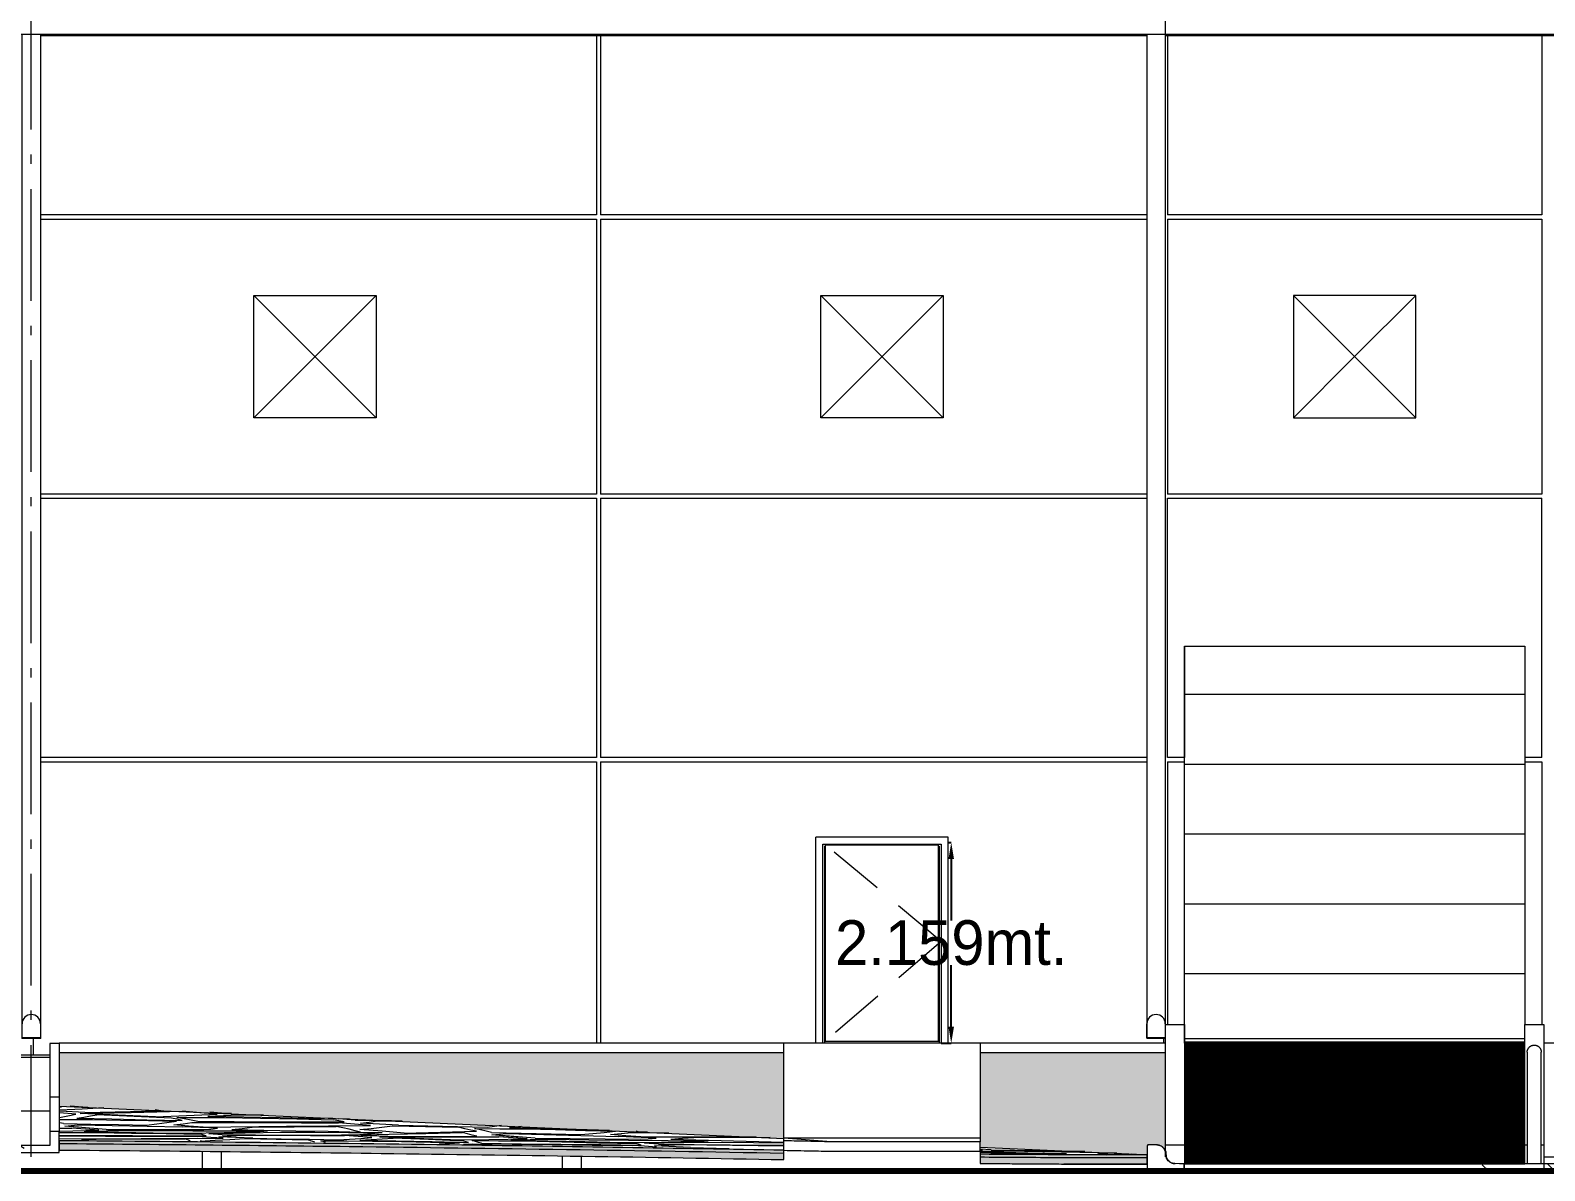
# Model space of a CAD drawing. Header units: metres. Extents: x -199 to 506, y -5 to 23.
# Drawn here: x 306.13 to 322.41, y -1.37 to 10.89 of the extents above; entities that cross this region are included whole.
import ezdxf

# ---------------------------------------------------------------- set-up
doc = ezdxf.new("R2010")
doc.units = ezdxf.units.M
doc.linetypes.add('01_Grid', pattern=[1.74, 1.2, -0.27, 0, -0.27])
doc.linetypes.add('04_Proyection', pattern=[0.9, 0.6, -0.3])
for name, color, linetype, lineweight in [('03EJES-1', 1, '01_Grid', 5), ('06MUREXT', 92, 'Continuous', 9), ('11PUER', 1, 'Continuous', 5), ('11PUER-1', 1, '04_Proyection', 5), ('14HATCH-1', 14, 'Continuous', 5), ('17EQAGUA', 5, 'Continuous', 5), ('22AMUEB', 8, 'Continuous', 5), ('26VENT', 144, 'Continuous', 5), ('31COTAS', 1, 'Continuous', 5), ('46BANQ', 8, 'Continuous', 5), ('46BANQ-1', 8, 'Continuous', 13), ('53BAPS', 1, 'Continuous', 5), ('70LINEA', 1, 'Continuous', 13), ('70LINEA-1', 1, 'Continuous', 5), ('70LINEA_1_0', 6, 'Continuous', 80)]:
    doc.layers.add(name, color=color, linetype=linetype, lineweight=lineweight)
doc.dimstyles.get("Standard").update_dxf_attribs({"dimtxt": 0.48, "dimasz": 0.18, "dimexe": 0, "dimexo": 0, "dimgap": 0, "dimtad": 0, "dimtih": 1, "dimtoh": 1, "dimdec": 3, "dimzin": 0, "dimdsep": 46, "dimtxsty": 'Standard', "dimcen": 0.09, "dimadec": 0, "dimazin": 0, "dimtfac": 1, "dimtdec": 4, "dimtofl": 0, "dimtmove": 0, "dimatfit": 3, "dimfxl": 1, "dimtolj": 1, "dimtzin": 0, "dimarcsym": 0})
pattern_1 = [(50, (393.057, 0), (2.186618, -0.191282), [0.229, -2.515]), (355, (393.057, 0), (-0.4228, 2.292573), [0.183, -2.012]), (100.451, (393.239, -0.016), (1.763017, 2.10167), [0.194, -2.137]), (46.184, (393.057, 0.61), (3.25321, -0.504935), [0.343, -3.772]), (96.636, (393.328, 0.568), (2.84897, 2.96912), [0.291, -3.206]), (351.184, (393.057, 0.61), (2.84876, 2.96948), [0.274, -3.018]), (21, (393.361, 0.457), (1.819723, -1.227392), [0.229, -2.515]), (326, (393.361, 0.457), (0.741674, 2.210106), [0.183, -2.012]), (71.451, (393.513, 0.355), (2.56088, 0.98343), [0.194, -2.137]), (37.5, (393.057, 0), (0.037248, 1.014271), [0.101, -1.887, 0.101, -1.942, -2.019]), (37.5, (393.057, 0), (0.037248, 1.014271), [-4.029, 0.101, -1.919]), (7.5, (393.057, 0), (0.801974, 1.201961), [0.101, -1.064, 0.101, -1.841, -0.77]), (7.5, (393.057, 0), (0.801974, 1.201961), [-3.106, 0.101, -0.669]), (327.5, (392.377, 0), (1.626775, -0.068848), [0.101, -0.661, 0.101, -2.277, -3.155]), (327.5, (392.377, 0), (1.626775, -0.068848), [-3.139, 0.101, -3.054]), (317.5, (392.072, 0), (1.777346, 0.305506), [0.101, -0.89, 0.101, -1.478, -2.24]), (317.5, (392.072, 0), (1.777346, 0.305506), [-2.569, 0.101, -2.14])]

# ---------------------------------------------------------------- blocks, each defined once
blk = doc.blocks.new('FP_65-601rSouthElevEjeF Paint')
at = {"layer": '14HATCH-1'}
for p, q in [((0.478, -0.763), (0.304, -0.749)), ((0.304, -0.796), (0.393, -0.78)), ((0.305, -0.681), (0.325, -0.681)), ((0.574, -0.743), (0.305, -0.73)), ((0.307, -0.686), (0.325, -0.681)), ((0.308, -0.716), (0.545, -0.704)), ((0.393, -0.78), (0.478, -0.763)), ((0.554, -0.686), (0.417, -0.674)), ((0.491, -0.806), (0.565, -0.794)), ((0.491, -0.806), (0.865, -0.813)), ((0.527, -0.753), (1.075, -0.742)), ((0.931, -0.772), (0.527, -0.753)), ((0.545, -0.704), (0.779, -0.691)), ((0.554, -0.686), (0.604, -0.683)), ((0.565, -0.794), (0.636, -0.781)), ((0.574, -0.743), (1.394, -0.726)), ((0.636, -0.781), (0.704, -0.768)), ((1.106, -0.787), (0.704, -0.768)), ((0.865, -0.813), (1.242, -0.821)), ((1.334, -0.791), (0.931, -0.772)), ((1.075, -0.742), (1.626, -0.731)), ((1.508, -0.805), (1.106, -0.787)), ((1.394, -0.726), (1.33, -0.715)), ((1.334, -0.791), (1.668, -0.777)), ((1.566, -0.817), (1.508, -0.805)), ((1.563, -0.796), (1.819, -0.796)), ((1.642, -0.812), (1.563, -0.796)), ((1.813, -0.747), (1.626, -0.731)), ((1.717, -0.827), (1.642, -0.812)), ((1.668, -0.777), (1.998, -0.762)), ((1.998, -0.762), (1.813, -0.747)), ((1.819, -0.796), (2.077, -0.796)), ((1.898, -0.782), (2.231, -0.767)), ((1.898, -0.782), (2.285, -0.79)), ((2.046, -0.752), (1.919, -0.741)), ((2.046, -0.752), (2.151, -0.752)), ((2.077, -0.796), (2.464, -0.804)), ((2.231, -0.767), (2.495, -0.767)), ((2.285, -0.79), (2.674, -0.798)), ((2.464, -0.804), (2.854, -0.813)), ((2.674, -0.798), (3.065, -0.807)), ((2.854, -0.813), (3.245, -0.822)), ((3.065, -0.807), (3.239, -0.8)), ((3.301, -0.812), (3.415, -0.808)), ((3.481, -0.827), (3.301, -0.812)), ((0.301, -0.913), (0.435, -0.911)), ((0.301, -0.957), (0.706, -0.958)), ((0.345, -0.863), (0.304, -0.854)), ((0.305, -0.945), (0.726, -0.933)), ((0.306, -0.82), (0.657, -0.82)), ((0.345, -0.863), (0.641, -0.869)), ((0.36, -0.892), (0.43, -0.884)), ((0.583, -0.909), (0.36, -0.892)), ((0.509, -0.903), (0.36, -0.892)), ((0.43, -0.884), (0.499, -0.876)), ((0.581, -0.922), (0.435, -0.911)), ((0.499, -0.876), (0.87, -0.882)), ((0.657, -0.915), (0.509, -0.903)), ((0.567, -0.947), (0.948, -0.937)), ((0.567, -0.947), (0.936, -0.954)), ((0.726, -0.933), (0.581, -0.922)), ((0.803, -0.926), (0.583, -0.909)), ((0.641, -0.869), (0.939, -0.874)), ((0.657, -0.82), (0.957, -0.825)), ((0.706, -0.958), (1.077, -0.965)), ((0.803, -0.926), (1.151, -0.927)), ((0.87, -0.882), (1.244, -0.889)), ((0.936, -0.954), (1.309, -0.961)), ((0.939, -0.874), (1.238, -0.88)), ((0.948, -0.937), (1.342, -0.938)), ((0.957, -0.825), (1.258, -0.831)), ((1.077, -0.965), (1.45, -0.971)), ((1.151, -0.927), (1.502, -0.927)), ((1.238, -0.88), (1.35, -0.866)), ((1.242, -0.821), (1.621, -0.828)), ((1.244, -0.889), (1.62, -0.897)), ((1.258, -0.831), (1.561, -0.837)), ((1.309, -0.961), (1.683, -0.967)), ((1.342, -0.938), (1.738, -0.939)), ((1.35, -0.866), (1.458, -0.852)), ((1.45, -0.971), (1.825, -0.978)), ((1.458, -0.852), (1.561, -0.837)), ((1.502, -0.927), (1.854, -0.928)), ((1.532, -0.876), (1.631, -0.864)), ((1.69, -0.889), (1.532, -0.876)), ((1.621, -0.828), (1.566, -0.817)), ((2.002, -0.913), (1.62, -0.897)), ((1.631, -0.864), (1.727, -0.851)), ((1.683, -0.967), (2.073, -0.958)), ((1.847, -0.901), (1.69, -0.889)), ((1.789, -0.842), (1.717, -0.827)), ((1.727, -0.851), (2.118, -0.851)), ((1.738, -0.939), (2.137, -0.94)), ((1.789, -0.842), (2.18, -0.842)), ((1.847, -0.901), (2.744, -0.891)), ((1.854, -0.928), (1.929, -0.921)), ((1.909, -0.972), (2.3, -0.963)), ((2.051, -0.982), (1.909, -0.972)), ((1.929, -0.921), (2.002, -0.913)), ((2.073, -0.958), (2.46, -0.949)), ((2.118, -0.851), (2.511, -0.852)), ((2.137, -0.94), (2.538, -0.942)), ((2.156, -0.925), (2.267, -0.914)), ((2.156, -0.925), (2.499, -0.932)), ((2.18, -0.842), (2.572, -0.843)), ((2.267, -0.914), (2.375, -0.902)), ((2.3, -0.963), (2.689, -0.954)), ((2.375, -0.902), (3.277, -0.893)), ((2.46, -0.949), (2.538, -0.942)), ((2.499, -0.932), (2.844, -0.939)), ((2.511, -0.852), (2.906, -0.853)), ((2.572, -0.843), (2.967, -0.844)), ((2.689, -0.954), (3.049, -0.955)), ((2.744, -0.891), (3.646, -0.882)), ((2.844, -0.939), (3.191, -0.946)), ((2.906, -0.853), (3.303, -0.854)), ((2.967, -0.844), (3.364, -0.845)), ((3.049, -0.955), (3.41, -0.957)), ((3.191, -0.946), (3.54, -0.954)), ((3.306, -0.834), (3.245, -0.822)), ((3.349, -0.909), (3.277, -0.893)), ((3.475, -0.868), (3.303, -0.854)), ((3.364, -0.845), (3.306, -0.834)), ((3.416, -0.924), (3.349, -0.909)), ((3.41, -0.957), (3.773, -0.959)), ((3.48, -0.939), (3.416, -0.924)), ((3.646, -0.882), (3.475, -0.868)), ((3.54, -0.954), (3.48, -0.939)), ((3.481, -0.827), (3.871, -0.828)), ((3.533, -0.927), (3.653, -0.914)), ((3.771, -0.945), (3.533, -0.927)), ((3.533, -0.979), (3.654, -0.969)), ((3.538, -0.859), (3.63, -0.846)), ((3.947, -0.879), (3.538, -0.859)), ((3.63, -0.846), (3.718, -0.832)), ((3.653, -0.914), (3.769, -0.901)), ((3.654, -0.969), (3.773, -0.959)), ((3.718, -0.832), (3.986, -0.833)), ((3.769, -0.901), (3.881, -0.887)), ((4.007, -0.964), (3.771, -0.945)), ((3.847, -0.978), (4.242, -0.969)), ((3.881, -0.887), (4.236, -0.895)), ((3.947, -0.879), (4.263, -0.886)), ((4.007, -0.964), (4.397, -0.955)), ((4.236, -0.895), (4.593, -0.903)), ((4.242, -0.969), (4.634, -0.96)), ((4.263, -0.886), (4.581, -0.893)), ((4.397, -0.955), (4.785, -0.946)), ((4.581, -0.893), (4.9, -0.901)), ((4.66, -0.918), (4.593, -0.903)), ((4.688, -0.973), (4.634, -0.96)), ((4.724, -0.932), (4.66, -0.918)), ((4.739, -0.986), (4.688, -0.973)), ((4.785, -0.946), (4.724, -0.932)), ((4.763, -0.917), (5.037, -0.919)), ((4.828, -0.931), (4.763, -0.917)), ((4.889, -0.945), (4.828, -0.931)), ((4.948, -0.958), (4.889, -0.945)), ((4.9, -0.901), (4.977, -0.891)), ((4.948, -0.958), (5.266, -0.966)), ((4.977, -0.891), (5.053, -0.881)), ((5.031, -0.978), (5.109, -0.971)), ((5.037, -0.919), (5.312, -0.92)), ((5.109, -0.971), (5.508, -0.98)), ((5.14, -0.906), (5.204, -0.898)), ((5.14, -0.906), (5.497, -0.915)), ((5.204, -0.898), (5.266, -0.89)), ((5.266, -0.966), (5.586, -0.973)), ((5.312, -0.92), (5.633, -0.928)), ((5.497, -0.915), (5.855, -0.924)), ((5.586, -0.973), (5.907, -0.981)), ((5.633, -0.928), (5.956, -0.936)), ((5.855, -0.924), (6.215, -0.933)), ((5.907, -0.981), (6.035, -0.969)), ((5.956, -0.936), (6.28, -0.944)), ((6.035, -0.969), (6.159, -0.957)), ((6.159, -0.957), (6.28, -0.944)), ((6.226, -0.98), (6.34, -0.969)), ((6.34, -0.969), (6.451, -0.958)), ((6.451, -0.958), (6.852, -0.961)), ((6.524, -0.95), (6.503, -0.946)), ((6.524, -0.95), (6.623, -0.951)), ((0.303, -0.996), (0.796, -0.997)), ((0.304, -0.99), (0.695, -0.991)), ((0.304, -1.028), (1.182, -1.024)), ((0.54, -1.039), (0.698, -1.031)), ((0.695, -0.991), (1.088, -0.992)), ((0.698, -1.031), (1.652, -1.027)), ((0.796, -0.997), (1.292, -0.999)), ((1.088, -0.992), (1.482, -0.993)), ((1.182, -1.024), (2.063, -1.02)), ((1.292, -0.999), (1.791, -1.001)), ((1.482, -0.993), (1.879, -0.995)), ((1.672, -1.035), (1.652, -1.027)), ((1.691, -1.042), (1.672, -1.035)), ((1.708, -1.05), (1.691, -1.042)), ((1.928, -1.011), (1.791, -1.001)), ((1.816, -1.05), (1.978, -1.042)), ((1.831, -1.051), (1.816, -1.05)), ((1.853, -0.986), (1.825, -0.978)), ((1.879, -0.995), (1.853, -0.986)), ((2.063, -1.02), (1.928, -1.011)), ((1.978, -1.042), (2.135, -1.033)), ((2.017, -1.005), (2.149, -0.996)), ((2.382, -1.019), (2.017, -1.005)), ((2.051, -0.982), (2.411, -0.984)), ((2.135, -1.033), (2.29, -1.024)), ((2.149, -0.996), (2.279, -0.987)), ((2.279, -0.987), (2.64, -0.988)), ((2.29, -1.024), (2.632, -1.031)), ((2.382, -1.019), (2.686, -1.025)), ((2.411, -0.984), (2.772, -0.986)), ((2.632, -1.031), (2.976, -1.037)), ((2.64, -0.988), (3.002, -0.99)), ((2.686, -1.025), (2.992, -1.031)), ((2.772, -0.986), (3.135, -0.988)), ((3.002, -1.047), (2.976, -1.037)), ((2.992, -1.031), (3.299, -1.037)), ((3.002, -0.99), (3.367, -0.992)), ((3.027, -1.056), (3.002, -1.047)), ((3.049, -1.064), (3.027, -1.056)), ((3.112, -1.047), (3.39, -1.049)), ((3.138, -1.056), (3.112, -1.047)), ((3.135, -0.988), (3.533, -0.979)), ((3.162, -1.066), (3.138, -1.056)), ((3.299, -1.037), (3.421, -1.029)), ((3.513, -1.003), (3.367, -0.992)), ((3.39, -1.049), (3.669, -1.051)), ((3.421, -1.029), (3.541, -1.022)), ((3.45, -0.986), (3.847, -0.978)), ((3.831, -1.002), (3.45, -0.986)), ((3.659, -1.014), (3.513, -1.003)), ((3.53, -1.041), (3.653, -1.034)), ((3.53, -1.041), (3.917, -1.049)), ((3.541, -1.022), (3.659, -1.014)), ((3.653, -1.034), (3.773, -1.027)), ((3.669, -1.051), (3.979, -1.057)), ((3.746, -1.008), (4.385, -1.006)), ((4.125, -1.024), (3.746, -1.008)), ((3.773, -1.027), (3.891, -1.019)), ((3.831, -1.002), (4.788, -0.998)), ((4.27, -1.034), (3.891, -1.019)), ((3.917, -1.049), (4.307, -1.057)), ((3.979, -1.057), (4.29, -1.064)), ((4.504, -1.039), (4.125, -1.024)), ((4.649, -1.05), (4.27, -1.034)), ((4.29, -1.064), (4.603, -1.07)), ((4.307, -1.057), (4.698, -1.065)), ((4.384, -1.081), (4.494, -1.076)), ((4.385, -1.006), (5.025, -1.004)), ((4.494, -1.076), (4.603, -1.07)), ((4.504, -1.039), (4.919, -1.033)), ((4.646, -1.085), (4.742, -1.08)), ((4.674, -1.058), (4.649, -1.05)), ((4.698, -1.065), (4.674, -1.058)), ((4.788, -0.998), (4.739, -0.986)), ((4.74, -1.045), (5.021, -1.047)), ((4.775, -1.055), (4.74, -1.045)), ((4.742, -1.08), (5.169, -1.084)), ((4.808, -1.065), (4.775, -1.055)), ((4.838, -1.075), (4.808, -1.065)), ((4.838, -1.075), (5.265, -1.079)), ((4.919, -1.033), (5.331, -1.027)), ((4.951, -0.985), (5.031, -0.978)), ((5.186, -1.003), (4.951, -0.985)), ((5.108, -0.997), (4.951, -0.985)), ((5.021, -1.047), (5.304, -1.049)), ((5.179, -1.015), (5.025, -1.004)), ((5.263, -1.009), (5.108, -0.997)), ((5.156, -1.039), (5.569, -1.032)), ((5.156, -1.039), (5.552, -1.047)), ((5.169, -1.084), (5.597, -1.089)), ((5.331, -1.027), (5.179, -1.015)), ((5.417, -1.021), (5.186, -1.003)), ((5.265, -1.079), (5.693, -1.084)), ((5.304, -1.049), (5.701, -1.058)), ((5.417, -1.021), (5.792, -1.024)), ((5.508, -0.98), (5.908, -0.99)), ((5.552, -1.047), (5.95, -1.057)), ((5.569, -1.032), (5.994, -1.036)), ((5.597, -1.089), (6.027, -1.093)), ((5.693, -1.084), (6.123, -1.088)), ((5.701, -1.058), (6.099, -1.068)), ((5.792, -1.024), (6.169, -1.027)), ((5.908, -0.99), (6.311, -1)), ((5.95, -1.057), (6.351, -1.066)), ((5.994, -1.036), (6.42, -1.04)), ((6.027, -1.093), (6.459, -1.098)), ((6.099, -1.068), (6.5, -1.077)), ((6.123, -1.088), (6.554, -1.093)), ((6.169, -1.027), (6.548, -1.031)), ((6.39, -0.993), (6.226, -0.98)), ((6.715, -1.018), (6.311, -1)), ((6.351, -1.066), (6.772, -1.061)), ((6.553, -1.006), (6.39, -0.993)), ((6.42, -1.04), (6.847, -1.044)), ((6.59, -1.107), (6.459, -1.098)), ((6.528, -1.085), (6.5, -1.077)), ((6.554, -1.093), (6.528, -1.085)), ((6.548, -1.031), (6.632, -1.025)), ((6.553, -1.006), (7.171, -1.004)), ((6.719, -1.116), (6.59, -1.107)), ((6.592, -1.072), (7.014, -1.066)), ((6.742, -1.083), (6.592, -1.072)), ((6.632, -1.025), (6.715, -1.018)), ((6.7, -1.103), (6.843, -1.096)), ((7.087, -1.119), (6.7, -1.103)), ((6.742, -1.083), (7.126, -1.087)), ((6.772, -1.061), (7.19, -1.055)), ((6.843, -1.096), (6.984, -1.089)), ((6.847, -1.044), (7.277, -1.049)), ((6.875, -1.031), (6.999, -1.021)), ((6.875, -1.031), (7.278, -1.041)), ((6.984, -1.089), (7.536, -1.095)), ((6.999, -1.021), (7.121, -1.011)), ((7.014, -1.066), (7.434, -1.061)), ((7.087, -1.119), (7.5, -1.129)), ((7.121, -1.011), (7.94, -1.01)), ((7.126, -1.087), (7.512, -1.092)), ((7.171, -1.004), (7.79, -1.003)), ((7.191, -1.055), (7.277, -1.049)), ((7.278, -1.041), (7.683, -1.051)), ((7.434, -1.061), (7.762, -1.065)), ((7.512, -1.092), (7.899, -1.096)), ((7.536, -1.095), (8.089, -1.102)), ((7.683, -1.051), (8.089, -1.061)), ((7.762, -1.065), (8.089, -1.068)), ((7.899, -1.096), (8.089, -1.094)), ((10.318, -1.145), (10.199, -1.136)), ((10.224, -1.15), (10.199, -1.148)), ((10.199, -1.15), (10.224, -1.15)), ((10.199, -1.159), (10.475, -1.157)), ((10.199, -1.164), (10.582, -1.175)), ((10.199, -1.171), (10.66, -1.184)), ((10.318, -1.145), (10.82, -1.153)), ((10.475, -1.157), (10.872, -1.163)), ((10.582, -1.175), (10.967, -1.185)), ((10.82, -1.153), (11.324, -1.16)), ((10.872, -1.163), (11.269, -1.169)), ((11.269, -1.169), (11.668, -1.176))]:
    blk.add_line(p, q, dxfattribs=at)
blk = doc.blocks.new('FP_66-601rSouthElevEjeF Paint')
at = {"layer": '14HATCH-1'}
for p, q in [((10.492, -1.183), (10.477, -1.183)), ((10.63, -1.184), (10.492, -1.183)), ((10.762, -1.185), (10.63, -1.184)), ((10.889, -1.186), (10.762, -1.185)), ((11.011, -1.187), (10.889, -1.186)), ((11.128, -1.188), (11.011, -1.187)), ((11.459, -1.189), (11.499, -1.188)), ((11.459, -1.189), (11.499, -1.188)), ((11.499, -1.188), (11.537, -1.188)), ((11.499, -1.188), (11.537, -1.188)), ((11.537, -1.188), (11.572, -1.188)), ((11.537, -1.188), (11.572, -1.188)), ((11.822, -1.19), (11.829, -1.189))]:
    blk.add_line(p, q, dxfattribs=at)
blk = doc.blocks.new('Site - Round Bollard - 0_15m Diameter-7029192-601rSouthElevEjeF Paint')
at = {"layer": '17EQAGUA'}
for p, q in [((16.079, -0.094), (16.079, -1.294)), ((16.229, -1.294), (16.229, -0.094))]:
    blk.add_line(p, q, dxfattribs=at)
at = {"layer": '17EQAGUA', "flags": 128}
for points in [[(16.079, -0.094), (16.079, -0.091), (16.08, -0.088), (16.08, -0.085), (16.08, -0.082), (16.081, -0.079), (16.082, -0.076), (16.082, -0.073), (16.083, -0.071), (16.084, -0.068), (16.085, -0.065), (16.087, -0.062), (16.088, -0.06), (16.089, -0.057), (16.091, -0.054), (16.092, -0.052), (16.094, -0.049), (16.096, -0.047), (16.098, -0.045), (16.1, -0.043), (16.102, -0.04), (16.104, -0.038), (16.107, -0.036), (16.109, -0.035), (16.111, -0.033), (16.114, -0.031), (16.116, -0.03), (16.119, -0.028), (16.122, -0.027), (16.124, -0.025), (16.127, -0.024), (16.13, -0.023), (16.133, -0.022), (16.136, -0.022), (16.139, -0.021), (16.142, -0.02), (16.145, -0.02), (16.148, -0.02), (16.151, -0.019), (16.154, -0.019), (16.154, -0.019)], [(16.154, -0.019), (16.157, -0.019), (16.16, -0.019), (16.163, -0.02), (16.166, -0.02), (16.169, -0.021), (16.172, -0.021), (16.175, -0.022), (16.178, -0.023), (16.181, -0.024), (16.184, -0.025), (16.186, -0.026), (16.189, -0.028), (16.192, -0.029), (16.194, -0.031), (16.197, -0.032), (16.199, -0.034), (16.202, -0.036), (16.204, -0.038), (16.206, -0.04), (16.208, -0.042), (16.21, -0.044), (16.212, -0.046), (16.214, -0.049), (16.216, -0.051), (16.218, -0.054), (16.219, -0.056), (16.221, -0.059), (16.222, -0.062), (16.223, -0.064), (16.224, -0.067), (16.225, -0.07), (16.226, -0.073), (16.227, -0.076), (16.228, -0.079), (16.228, -0.081), (16.229, -0.084), (16.229, -0.087), (16.229, -0.09), (16.229, -0.093), (16.229, -0.094)]]:
    blk.add_lwpolyline(points, dxfattribs=at)
blk = doc.blocks.new('Roll Up - 12_x14_-7620177-601rSouthElevEjeF Paint')
at = {"layer": '11PUER'}
h = blk.add_hatch(dxfattribs=at)
h.set_pattern_fill('FP_25', color=256, style=0, pattern_type=2)
h.set_pattern_definition([(0, (86.915, 0), (0, 0.75), [])])
h.paths.add_polyline_path([(12.47, 0.051), (16.053, 0.051), (16.054, 4.267), (12.396, 4.267), (12.396, 0.051), (12.47, 0.051)])
for p, q in [((12.396, 0.051), (16.053, 0.051)), ((12.396, 0.016), (16.053, 0.016)), ((12.396, 0.013), (16.053, 0.013))]:
    blk.add_line(p, q, dxfattribs=at)
blk = doc.blocks.new('Downspout - Square - Downspout - Square 8_x8_-7116128-601rSouthElevEjeF Paint')
at = {"layer": '17EQAGUA'}
for p, q in [((11.989, 10.841), (11.989, 0.05)), ((12.192, 0.183), (12.192, 10.841)), ((11.992, 0.06), (11.992, 0.21)), ((12.189, 0.21), (12.189, 0.06)), ((12.192, 0.05), (11.989, 0.05)), ((12.189, 0.06), (11.992, 0.06))]:
    blk.add_line(p, q, dxfattribs=at)
blk.add_arc((12.09, 0.21), 0.0986, 0, 180, dxfattribs=at)
blk = doc.blocks.new('Downspout - Square - Downspout - Square 8_x8_-V82-601rSouthElevEjeF Paint')
at = {"layer": '17EQAGUA'}
for p, q in [((-0.102, 10.841), (-0.102, 0.05)), ((0.102, 0.05), (0.102, 10.841)), ((-0.099, 0.06), (-0.099, 0.21)), ((0.099, 0.21), (0.099, 0.06)), ((0.102, 0.05), (-0.102, 0.05)), ((0.099, 0.06), (-0.099, 0.06))]:
    blk.add_line(p, q, dxfattribs=at)
blk.add_arc((0, 0.21), 0.0986, 0, 180, dxfattribs=at)
blk = doc.blocks.new('Sgl - F - AI - 4_x7_-7287663-601rSouthElevEjeF Paint')
at = {"layer": '11PUER'}
for p, q in [((8.532155, 2.1336), (9.751355, 2.1336)), ((8.532155, 2.1336), (8.532155, 0.01905)), ((9.751355, 0.01905), (9.751355, 2.1336)), ((9.751355, 0.01905), (8.532155, 0.01905))]:
    blk.add_line(p, q, dxfattribs=at)
at = {"layer": '11PUER-1'}
for q in [(8.506755, 2.159), (8.506755, 0)]:
    blk.add_line((9.781245, 1.092625), q, dxfattribs=at)
blk = doc.blocks.new('Mesker Frame AI - Mesker Frame AI2-7287665-601rSouthElevEjeF Paint')
at = {"layer": '22AMUEB'}
for p, q in [((9.854745, 2.2136), (8.433255, 2.2136)), ((8.433255, 0), (8.433255, 2.2136)), ((8.508255, 0), (8.508255, 2.1386)), ((8.508255, 2.1386), (9.779745, 2.1386)), ((8.528255, 0), (8.528255, 2.1186)), ((8.528255, 2.1186), (8.532155, 2.1186)), ((9.751355, 2.1186), (9.759745, 2.1186)), ((9.759745, 2.1186), (9.759745, 0)), ((9.779745, 2.1386), (9.779745, 0)), ((9.854745, 0), (9.854745, 2.2136))]:
    blk.add_line(p, q, dxfattribs=at)
blk = doc.blocks.new('Window - Square Opening - 1_31x1_31m-7465239-601rSouthElevEjeF Paint')
at = {"layer": '26VENT'}
for p, q in [((-9.7304, 6.72275), (-8.4159, 8.03725)), ((-9.7304, 8.03725), (-8.4159, 6.72275))]:
    blk.add_line(p, q, dxfattribs=at)
blk = doc.blocks.new('DIMBLOCK53-601rSouthElevEjeF Paint')
at = {"layer": '31COTAS', "color": 0, "lineweight": -2}
for p, q in [((315.997, 2.159), (316.03, 2.159)), ((316.03, 1.979), (316.03, 1.319)), ((316.03, 0.18), (316.03, 0.839)), ((315.923, 0), (316.03, 0))]:
    blk.add_line(p, q, dxfattribs=at)
at = {"layer": '31COTAS', "color": 0}
for points in [[(316.06, 1.979), (316, 1.979), (316.03, 2.159)], [(316, 0.18), (316.06, 0.18), (316.03, 0)]]:
    blk.add_solid(points, dxfattribs=at)
at = {"layer": 'Defpoints', "color": 0}
for p in [(315.997, 2.159), (315.923, 0), (316.03, 0)]:
    blk.add_point(p, dxfattribs=at)
at = {"layer": '31COTAS', "color": 0, "insert": (316.03, 1.079), "char_height": 0.48, "attachment_point": 5}
blk.add_mtext('\\A1;2.159mt.', dxfattribs=at)

msp = doc.modelspace()

# ---------------------------------------------------------------- hatches: boundary and pattern name
at = {"layer": '14HATCH-1'}
h = msp.add_hatch(dxfattribs=at)
h.set_pattern_fill('FP_15', color=256, style=0, pattern_type=2)
h.set_pattern_definition([(180, (326.235001, -0.124), (0, -0.009), [])])
h.paths.add_polyline_path([(322.0979, -1.2942), (322.1948, -1.2942), (322.1948, 0), (318.5372, 0), (318.5372, -1.2942), (321.9834, -1.2942)])
h = msp.add_hatch(dxfattribs=at)
h.set_pattern_fill('FP_19', color=256, style=0, pattern_type=2)
h.set_pattern_definition([(0, (393.819, -1.25), (3.81, 0.288), [1.143, -2.667]), (0, (396.105, -1.221), (3.81, 0.288), [0.952, -2.857]), (0, (395.914, -1.207), (3.81, 0.288), [0.762, -3.048]), (0, (394.771, -1.135), (3.81, 0.288), [0.571, -0.571, 0.762, -1.905]), (0, (394.771, -1.12), (3.81, 0.288), [0.762, -0.19, 0.952, -1.905]), (0, (393.057, -1.063), (3.81, 0.288), [0.952, -2.857]), (0, (396.676, -1.048), (3.81, 0.288), [0.952, -2.857]), (90, (393.057, -1.192), (-3.81, 0.288), [0.043, -0.245]), (90, (393.628, -0.976), (-3.81, 0.288), [0.029, -0.259]), (90, (393.819, -1.25), (-3.81, 0.288), [0.043, -0.245]), (90, (394.2, -0.99), (-3.81, 0.288), [0.014, -0.274]), (90, (394.39, -1.106), (-3.81, 0.288), [0.043, -0.245]), (90, (394.771, -1.207), (-3.81, 0.288), [0.072, -0.216]), (90, (395.152, -1.005), (-3.81, 0.288), [0.043, -0.245]), (90, (395.533, -1.12), (-3.81, 0.288), [0.058, -0.231]), (90, (395.724, -1.12), (-3.81, 0.288), [0.058, -0.231]), (90, (396.105, -1.25), (-3.81, 0.288), [0.029, -0.259]), (90, (396.676, -1.207), (-3.81, 0.288), [0.072, -0.216]), (4.326, (393.438, -1.221), (0.0002886, 0.2878418), [1.146, -2.675]), (4.326, (393.819, -1.207), (0.0002886, 0.2878418), [0.573, -3.248]), (4.326, (395.533, -1.048), (0.0002886, 0.2878418), [0.764, -3.057]), (4.326, (395.533, -1.034), (0.0002886, 0.2878418), [0.573, -3.248]), (175.674, (394.2, -1.063), (-3.8098254, 0.0003809), [0.191, -3.63]), (175.674, (393.438, -1.221), (-3.8098254, 0.0003809), [0.382, -3.439]), (175.674, (394.581, -1.135), (-3.8098254, 0.0003809), [0.382, -3.439]), (175.674, (395.533, -1.063), (-3.8098254, 0.0003809), [0.382, -3.439]), (175.674, (396.676, -1.005), (-3.8098254, 0.0003809), [0.573, -3.248]), (175.674, (396.676, -1.019), (-3.8098254, 0.0003809), [0.382, -3.439]), (175.674, (396.486, -0.99), (-3.8098254, 0.0003809), [0.382, -3.439]), (175.674, (395.343, -1.25), (-3.8098254, 0.0003809), [0.573, -3.248]), (2.166, (396.486, -1.077), (3.80972243, -1.22e-05), [0.381, -7.244]), (2.166, (395.533, -1.149), (3.80972243, -1.22e-05), [0.381, -7.244]), (2.166, (394.2, -1.063), (3.80972243, -1.22e-05), [0.763, -6.863]), (2.166, (394.39, -0.99), (3.80972243, -1.22e-05), [0.763, -6.863]), (2.166, (394.39, -1.063), (3.80972243, -1.22e-05), [0.763, -6.863]), (2.166, (396.676, -1.005), (3.80972243, -1.22e-05), [0.763, -6.863]), (2.166, (393.057, -1.149), (3.80972243, -1.22e-05), [1.144, -6.482]), (2.166, (393.057, -1.135), (3.80972243, -1.22e-05), [1.144, -6.482]), (2.166, (393.057, -1.019), (3.80972243, -1.22e-05), [1.144, -6.482]), (8.603, (394.962, -1.034), (-0.0001161, 0.2882256), [0.193, -3.661]), (8.603, (396.676, -1.048), (-0.00011614, 0.2882256), [0.193, -2.312, 0.385, -0.963]), (8.603, (396.295, -1.077), (-0.00011614, 0.2882256), [0.385, -3.468]), (8.603, (394.009, -1.048), (-0.0001161, 0.2882256), [0.385, -3.468]), (8.603, (393.819, -1.048), (-0.0001161, 0.2882256), [0.385, -3.468]), (8.603, (395.152, -1.019), (-0.00011614, 0.2882256), [0.578, -3.275]), (171.397, (394.2, -1.091), (0.0001161, 0.2882256), [0.193, -3.661]), (171.397, (396.676, -1.12), (0.00011614, 0.2882256), [0.193, -3.661]), (171.397, (395.914, -1.207), (0.00011614, 0.2882256), [0.385, -3.468]), (171.397, (395.724, -1.192), (0.00011614, 0.2882256), [0.385, -3.468]), (171.397, (396.105, -0.99), (0.00011614, 0.2882256), [0.385, -3.468]), (171.397, (393.057, -1.135), (0.0001161, 0.2882256), [0.385, -3.468]), (171.397, (394.962, -1.25), (0.0001161, 0.2882256), [0.578, -3.275]), (177.834, (396.295, -1.077), (-3.80972243, -1.22e-05), [0.763, -6.863]), (177.834, (396.486, -1.091), (-3.80972243, -1.22e-05), [0.763, -6.863]), (177.834, (393.628, -1.235), (-3.80972243, -1.22e-05), [0.381, -7.244]), (177.834, (394.771, -1.12), (-3.80972243, -1.22e-05), [0.381, -7.244]), (177.834, (395.533, -1.034), (-3.80972243, -1.22e-05), [0.381, -7.244])])
h.paths.add_polyline_path([(318.1356, -1.1986), (318.1364, -1.1037), (318.1492, -1.0911), (318.2539, -1.0935), (318.2864, -1.1056), (318.3129, -1.1281), (318.33, -1.1583), (318.334, -1.1671), (318.334, -0.1), (316.3406, -0.1), (316.3406, -1.1201), (318.1353, -1.1985)])
h.paths.add_polyline_path([(314.2314, -1.0261), (314.2314, -0.1), (306.442, -0.1), (306.442, -0.679), (314.1542, -1.0227)])
h.paths.add_polyline_path([(305.842, -0.6522), (305.842, -0.1), (293.45, -0.1), (305.7452, -0.6479)])
h = msp.add_hatch(dxfattribs=at)
h.set_pattern_fill('FP_14', color=256, style=0, pattern_type=2)
h.set_pattern_definition(pattern_1)
h.paths.add_polyline_path([(306.2921, -1.172), (306.442, -1.172), (306.442, -0.9469), (306.342, -0.9485), (306.342, -1.0969), (305.942, -1.0969), (305.942, -0.9469), (305.842, -0.9469), (305.842, -1.172)])
h = msp.add_hatch(dxfattribs=at)
h.set_pattern_fill('FP_17', color=256, angle=90, style=0, pattern_type=2)
h.set_pattern_definition([(359.771, (393.438, -0.002), (1.9126, 1.89737), [0.571, -1.333]), (359.771, (394.581, 0.184), (1.9126, 1.89737), [0.476, -1.429]), (359.771, (394.487, 0.28), (1.9126, 1.89737), [0.381, -1.524]), (359.771, (393.917, 0.759), (1.9126, 1.89737), [0.286, -0.286, 0.381, -0.952]), (359.771, (393.917, 0.854), (1.9126, 1.89737), [0.381, -0.095, 0.476, -0.952]), (359.771, (393.062, 1.238), (1.9126, 1.89737), [0.476, -1.429]), (359.771, (394.872, 1.326), (1.9126, 1.89737), [0.476, -1.429]), (89.771, (393.058, 0.381), (-1.89737, 1.9126), [0.286, -1.619]), (89.771, (393.35, 1.809), (-1.89737, 1.9126), [0.191, -1.715]), (89.771, (393.438, -0.002), (-1.89737, 1.9126), [0.286, -1.619]), (89.771, (393.635, 1.712), (-1.89737, 1.9126), [0.095, -1.81]), (89.771, (393.727, 0.95), (-1.89737, 1.9126), [0.286, -1.619]), (89.771, (393.915, 0.282), (-1.89737, 1.9126), [0.476, -1.429]), (89.771, (394.111, 1.615), (-1.89737, 1.9126), [0.286, -1.619]), (89.771, (394.298, 0.852), (-1.89737, 1.9126), [0.381, -1.524]), (89.771, (394.394, 0.852), (-1.89737, 1.9126), [0.381, -1.524]), (89.771, (394.581, -0.006), (-1.89737, 1.9126), [0.191, -1.715]), (89.771, (394.868, 0.279), (-1.89737, 1.9126), [0.476, -1.429]), (44.771, (393.248, 0.19), (0.007614, 1.90493), [0.808, -1.886]), (44.771, (393.439, 0.284), (0.007614, 1.90493), [0.404, -2.29]), (44.771, (394.3, 1.329), (0.007614, 1.90493), [0.539, -2.155]), (44.771, (394.301, 1.424), (0.007614, 1.90493), [0.404, -2.29]), (134.771, (393.633, 1.236), (-1.90493, 0.007614), [0.135, -2.559]), (134.771, (393.248, 0.19), (-1.90493, 0.007614), [0.269, -2.425]), (134.771, (393.822, 0.759), (-1.90493, 0.007614), [0.269, -2.425]), (134.771, (394.3, 1.233), (-1.90493, 0.007614), [0.269, -2.425]), (134.771, (394.873, 1.612), (-1.90493, 0.007614), [0.404, -2.29]), (134.771, (394.872, 1.517), (-1.90493, 0.007614), [0.269, -2.425]), (134.771, (394.778, 1.708), (-1.90493, 0.007614), [0.269, -2.425]), (134.771, (394.2, -0.005), (-1.90493, 0.007614), [0.404, -2.29]), (26.336, (394.776, 1.136), (1.905115, -0.007616), [0.213, -4.047]), (26.336, (394.298, 0.662), (1.905115, -0.007616), [0.213, -4.047]), (26.336, (393.633, 1.236), (1.905115, -0.007616), [0.426, -3.834]), (26.336, (393.73, 1.712), (1.905115, -0.007616), [0.426, -3.834]), (26.336, (393.728, 1.236), (1.905115, -0.007616), [0.426, -3.834]), (26.336, (394.873, 1.612), (1.905115, -0.007616), [0.426, -3.834]), (26.336, (393.059, 0.667), (1.905115, -0.007616), [0.639, -3.621]), (26.336, (393.06, 0.762), (1.905115, -0.007616), [0.639, -3.621]), (26.336, (393.063, 1.524), (1.905115, -0.007616), [0.639, -3.621]), (63.206, (394.015, 1.425), (0.007613, 1.905115), [0.213, -4.047]), (63.206, (394.872, 1.326), (0.007613, 1.905115), [0.213, -2.556, 0.426, -1.065]), (63.206, (394.68, 1.137), (0.007613, 1.905115), [0.426, -3.834]), (63.206, (393.538, 1.332), (0.007613, 1.905115), [0.426, -3.834]), (63.206, (393.443, 1.332), (0.007613, 1.905115), [0.426, -3.834]), (63.206, (394.111, 1.52), (0.007613, 1.905115), [0.639, -3.621]), (116.336, (393.632, 1.045), (0.007616, 1.905115), [0.213, -4.047]), (116.336, (394.87, 0.85), (0.007616, 1.905115), [0.213, -4.047]), (116.336, (394.487, 0.28), (0.007616, 1.905115), [0.426, -3.834]), (116.336, (394.392, 0.376), (0.007616, 1.905115), [0.426, -3.834]), (116.336, (394.588, 1.708), (0.007616, 1.905115), [0.426, -3.834]), (116.336, (393.06, 0.762), (0.007616, 1.905115), [0.426, -3.834]), (116.336, (394.009, -0.004), (0.007616, 1.905115), [0.639, -3.621]), (153.206, (394.68, 1.137), (-1.905115, 0.007613), [0.426, -3.834]), (153.206, (394.775, 1.041), (-1.905115, 0.007613), [0.426, -3.834]), (153.206, (393.343, 0.094), (-1.905115, 0.007613), [0.213, -4.047]), (153.206, (393.917, 0.854), (-1.905115, 0.007613), [0.213, -4.047]), (153.206, (394.301, 1.424), (-1.905115, 0.007613), [0.213, -4.047])])
h.paths.add_polyline_path([(318.1349, -1.2285), (318.1339, -1.1985), (316.6162, -1.1931), (316.3406, -1.1925), (316.3406, -1.22), (316.6163, -1.2231), (317.8426, -1.2281), (318.0606, -1.2284)])
h.paths.add_polyline_path([(291.7243, -1.1866), (293.951, -1.1328), (295.8313, -1.1002), (297.5747, -1.0791), (299.567, -1.0648), (301.1357, -1.0597), (302.8052, -1.0598), (304.9845, -1.0678), (305.842, -1.0725), (305.842, -1.0425), (303.6769, -1.0319), (301.6761, -1.029), (300.1899, -1.0319), (298.6644, -1.0399), (297.1389, -1.0535), (295.8313, -1.07), (294.3057, -1.0957), (292.7802, -1.1293), (291.7243, -1.1566)])
h.paths.add_polyline_path([(314.2314, -1.1796), (314.2314, -1.1496), (311.5225, -1.1051), (308.9073, -1.0708), (306.442, -1.0469), (306.442, -1.0769), (309.5611, -1.1085), (312.6736, -1.1529), (314.1377, -1.178)])
h = msp.add_hatch(dxfattribs=at)
h.set_pattern_fill('FP_18', color=256, style=0, pattern_type=2)
h.set_pattern_definition([(45, (393.263, 0), (0, 0.29981328), [0.066, -0.358]), (45, (393.235, 0.122), (0, 0.29981328), [0.106, -0.318]), (45, (393.113, 0), (0, 0.29981328), [0.066, -0.358]), (45, (393.235, 0.272), (0, 0.29981328), [0.04, -0.384]), (45, (393.085, 0.122), (0, 0.29981328), [0.106, -0.318])])
h.paths.add_polyline_path([(318.1348, -1.2985), (318.1348, -1.2985), (318.1349, -1.2285), (316.753, -1.224), (316.3406, -1.2246), (316.3406, -1.29), (316.6163, -1.2931), (317.8372, -1.2981), (318.1339, -1.2985)])
h.paths.add_polyline_path([(291.7243, -1.2566), (293.8752, -1.2043), (295.3954, -1.1765), (297.1389, -1.1535), (298.8823, -1.1385), (300.5475, -1.1308), (301.9334, -1.129), (303.6769, -1.1319), (305.4204, -1.1401), (305.842, -1.1425), (305.842, -1.0725), (303.6769, -1.0619), (301.4976, -1.0593), (299.7541, -1.0639), (298.0106, -1.0753), (296.4851, -1.0913), (294.7416, -1.1178), (292.9981, -1.1542), (291.7243, -1.1866), (291.7243, -1.216)])
h.paths.add_polyline_path([(314.2314, -1.2496), (314.2314, -1.1796), (311.0867, -1.1288), (307.981, -1.0908), (306.442, -1.0769), (306.442, -1.1469), (309.0386, -1.1722), (311.7405, -1.2084), (314.1377, -1.2479)])
h = msp.add_hatch(dxfattribs=at)
h.set_pattern_fill('FP_13', color=256, style=0, pattern_type=2)
h.set_pattern_definition([(135, (393.057, 0), (-0.318198, -0.318198), [])])
h.paths.add_polyline_path([(324.5986, -1.3692), (390.797, -1.3692), (390.797, -1.298), (323.7268, -1.2945), (322.398, -1.2942), (322.398, -1.3692), (323.7268, -1.3692)])
h.paths.add_polyline_path([(282.7552, -1.3624), (291.2804, -1.3021), (291.2804, -1.2271), (282.7552, -1.2874), (282.7552, -1.3486)])
h = msp.add_hatch(dxfattribs=at)
h.set_pattern_fill('FP_14', color=256, style=0, pattern_type=2)
h.set_pattern_definition(pattern_1)
h.paths.add_polyline_path([(322.2013, -1.3692), (322.398, -1.3692), (322.398, -1.2942), (318.5351, -1.2942), (318.5372, -1.3692), (322.1948, -1.3692)])

# ---------------------------------------------------------------- linework, layer by layer
at = {"layer": '03EJES-1'}
for p, q in [((306.142, -1.2192), (306.142, 19.6265)), ((318.334, -1.2192), (318.334, 19.6265))]:
    msp.add_line(p, q, dxfattribs=at)
at = {"layer": '06MUREXT'}
for p, q in [((308.5328, 6.7228), (308.5328, 8.0373)), ((308.5328, 8.0373), (309.8473, 8.0373)), ((309.8473, 8.0373), (309.8473, 6.7228)), ((314.6288, 6.7228), (314.6288, 8.0373)), ((314.6288, 8.0373), (315.9433, 8.0373)), ((315.9433, 8.0373), (315.9433, 6.7228)), ((309.8473, 6.7228), (308.5328, 6.7228)), ((315.9433, 6.7228), (314.6288, 6.7228)), ((318.5382, 0), (318.5382, 4.2672)), ((318.5382, 4.2672), (322.1958, 4.2672)), ((322.1958, 4.2672), (322.1958, 0.2007)), ((318.334, 0.2007), (318.5372, 0.2007)), ((318.334, -1.1737), (318.334, 0.1832)), ((318.5372, 0.2007), (318.5372, -1.2942)), ((322.1948, -1.2942), (322.1948, 0.2007)), ((322.1948, 0.2007), (322.398, 0.2007)), ((322.398, 0.2007), (322.398, -1.2942)), ((305.942, -0.125), (306.342, -0.125)), ((322.1948, 0), (318.5382, 0)), ((322.8298, 0), (322.398, 0)), ((318.5372, -1.0943), (318.334, -1.0943)), ((322.2214, -1.0943), (322.1948, -1.0943)), ((322.398, -1.0943), (322.3714, -1.0943)), ((307.981, -1.3692), (307.981, -1.1608)), ((308.1842, -1.1628), (308.1842, -1.3692)), ((311.852, -1.3692), (311.852, -1.2101)), ((312.054, -1.2132), (312.054, -1.3692)), ((322.398, -1.2192), (380.5851, -1.2192))]:
    msp.add_line(p, q, dxfattribs=at)
at = {"layer": '46BANQ'}
for p, q in [((314.2314, -1.0485), (314.2314, 0)), ((306.342, -0.1516), (305.942, -0.1516)), ((306.442, -0.0016), (306.342, -0.0016)), ((306.342, -0.0016), (306.342, -0.5792)), ((318.334, 0), (306.442, 0)), ((306.442, -0.0016), (306.442, -0.5792)), ((306.442, -0.1), (314.2314, -0.1)), ((316.3406, 0), (316.3406, -1.059)), ((316.3406, -0.1), (318.334, -0.1)), ((318.5372, 0), (318.5382, 0)), ((306.442, -0.5792), (306.342, -0.5792)), ((306.442, -0.5792), (306.342, -0.5792)), ((306.342, -0.7288), (305.942, -0.7288)), ((306.342, -0.7288), (305.942, -0.7288)), ((314.2314, -1.0261), (306.442, -0.679)), ((316.3406, -1.02), (314.2314, -1.02)), ((314.7394, -1.059), (314.2314, -1.02)), ((318.0993, -1.1985), (316.3406, -1.1201)), ((318.1514, -1.0911), (318.1491, -1.0911)), ((316.4375, -1.1919), (317.7007, -1.1979)), ((318.1339, -1.3), (317.2415, -1.2973)), ((317.7329, -1.2981), (317.7007, -1.2979)), ((318.1339, -1.3), (318.0514, -1.2996)), ((318.1231, -1.2995), (318.1339, -1.3)), ((318.1405, -1.2992), (318.1405, -1.1992))]:
    msp.add_line(p, q, dxfattribs=at)
for points, knots in [([(306.342, -0.5792), (306.342, -0.5964), (306.342, -0.6297), (306.342, -0.6762), (306.342, -0.7194), (306.342, -0.773), (306.342, -0.8328), (306.342, -0.8941), (306.342, -0.9295), (306.342, -0.946), (306.342, -0.9469)], [-0.99996995, -0.99996995, -0.99996995, -0.99996995, -0.9375, -0.875, -0.8125, -0.75, -0.625, -0.5, -0.375, -0.36771458, -0.36771458, -0.36771458, -0.36771458]), ([(306.442, -0.5792), (306.442, -0.5964), (306.442, -0.6297), (306.442, -0.6762), (306.442, -0.7194), (306.442, -0.773), (306.442, -0.8328), (306.442, -0.8941), (306.442, -0.9295), (306.442, -0.946), (306.442, -0.9469)], [-0.99996995, -0.99996995, -0.99996995, -0.99996995, -0.9375, -0.875, -0.8125, -0.75, -0.625, -0.5, -0.375, -0.36771458, -0.36771458, -0.36771458, -0.36771458]), ([(318.139, -1.1009), (318.1393, -1.0999), (318.1402, -1.0972), (318.143, -1.0938), (318.1464, -1.092), (318.1482, -1.0915), (318.1487, -1.0914)], [0.14285714, 0.14285714, 0.14285714, 0.14285714, 0.28571429, 0.57142857, 0.78571429, 0.85714286, 0.85714286, 0.85714286, 0.85714286]), ([(318.2388, -1.0918), (318.2446, -1.0918), (318.2562, -1.093), (318.2731, -1.0976), (318.289, -1.1052), (318.308, -1.1187), (318.3249, -1.1392), (318.3359, -1.1664), (318.3381, -1.1839), (318.338, -1.1926)], [0, 0, 0, 0, 0.1111111, 0.2222222, 0.3333333, 0.4444444, 0.6666667, 0.8333333, 1, 1, 1, 1]), ([(318.338, -1.1926), (318.3379, -1.2042), (318.3418, -1.2275), (318.3607, -1.2609), (318.3936, -1.2866), (318.4227, -1.2933), (318.4372, -1.2934)], [0, 0, 0, 0, 0.2222222, 0.4444444, 0.7222222, 1, 1, 1, 1])]:
    msp.add_open_spline(points, degree=3, knots=knots, dxfattribs=at)
for points in [[(314.2314, -1.0312), (314.2314, -1.0295), (314.2314, -1.0278), (314.2314, -1.0261)], [(316.3406, -1.1606), (316.3406, -1.1708), (316.3406, -1.1806), (316.3406, -1.19)]]:
    msp.add_open_spline(points, degree=3, dxfattribs=at)
at = {"layer": '46BANQ-1'}
for p, q in [((306.442, -0.9469), (306.342, -0.9469)), ((306.342, -0.9469), (306.342, -1.0969)), ((306.442, -1.172), (306.442, -0.9469)), ((306.342, -1.0969), (305.942, -1.0969)), ((306.442, -1.0469), (306.442, -1.1469)), ((314.2314, -1.2496), (314.2314, -1.0485)), ((316.3406, -1.059), (314.7394, -1.059)), ((316.3406, -1.1606), (316.3406, -1.059)), ((305.842, -1.172), (306.442, -1.172)), ((314.7394, -1.1606), (316.3406, -1.1606)), ((316.3406, -1.19), (316.3406, -1.29)), ((317.2415, -1.2273), (318.1349, -1.2285)), ((318.1349, -1.2985), (318.1349, -1.1985)), ((318.5345, -1.3692), (318.5351, -1.2942)), ((323.3699, -1.2942), (318.5351, -1.2942)), ((318.5351, -1.2942), (318.5351, -1.3692)), ((322.398, -1.2942), (322.398, -1.3692))]:
    msp.add_line(p, q, dxfattribs=at)
at = {"layer": '46BANQ-1', "flags": 128}
for points in [[(318.1364, -1.1037), (318.1358, -1.1711), (318.1353, -1.2386), (318.1348, -1.3061), (318.1343, -1.3692)], [(318.2365, -1.0918), (318.1929, -1.0914), (318.1492, -1.0911)], [(316.4375, -1.1919), (316.3891, -1.1909), (316.3406, -1.19)], [(316.3406, -1.22), (316.3887, -1.221), (316.4368, -1.2219)], [(316.3406, -1.29), (316.3891, -1.2909), (316.4375, -1.2919)], [(318.1349, -1.1985), (318.036, -1.1984), (317.9368, -1.1982), (317.8373, -1.1981), (317.7379, -1.198), (317.6388, -1.1979), (317.5395, -1.1977), (317.4401, -1.1976), (317.3409, -1.1975), (317.2415, -1.1973)], [(317.2415, -1.2973), (317.3409, -1.2975), (317.4402, -1.2976), (317.5393, -1.2977), (317.6388, -1.2979), (317.7381, -1.298), (317.8372, -1.2981), (317.9367, -1.2982), (318.0361, -1.2984), (318.1349, -1.2985)], [(318.5351, -1.2942), (318.485, -1.2938), (318.435, -1.2934)]]:
    msp.add_lwpolyline(points, dxfattribs=at)
at = {"layer": '46BANQ-1'}
for points, knots in [([(314.2314, -1.1496), (313.0775, -1.1288), (310.4811, -1.0871), (307.8846, -1.0582), (306.442, -1.0469)], [0, 0, 0, 0, 0.4444444, 1, 1, 1, 1]), ([(306.442, -1.0769), (306.9613, -1.081), (308, -1.0904), (309.8175, -1.1108), (311.8947, -1.1396), (313.4525, -1.1655), (314.2314, -1.1796)], [0, 0, 0, 0, 0.2, 0.4, 0.7, 1, 1, 1, 1]), ([(314.7394, -1.059), (314.691, -1.0577), (314.5942, -1.0554), (314.4249, -1.0518), (314.3038, -1.0496), (314.2314, -1.0485)], [0, 0, 0, 0, 0.2857143, 0.5714286, 1, 1, 1, 1]), ([(318.1492, -1.0911), (318.1473, -1.0911), (318.1444, -1.0917), (318.1412, -1.0937), (318.1388, -1.0961), (318.1369, -1.0994), (318.1364, -1.1022), (318.1364, -1.1037)], [0, 0, 0, 0, 0.2857143, 0.4285714, 0.5714286, 0.7857143, 1, 1, 1, 1]), ([(318.3358, -1.1926), (318.3358, -1.1867), (318.3349, -1.1752), (318.3305, -1.1582), (318.3232, -1.1422), (318.3124, -1.1266), (318.2978, -1.1123), (318.2822, -1.1027), (318.2687, -1.0972), (318.2547, -1.0931), (318.2439, -1.0919), (318.2365, -1.0918)], [0, 0, 0, 0, 0.1111111, 0.2222222, 0.3333333, 0.4444444, 0.5833333, 0.7222222, 0.7916667, 0.8611111, 1, 1, 1, 1]), ([(306.442, -1.1469), (307.596, -1.156), (310.1926, -1.1831), (312.789, -1.2236), (314.2314, -1.2496)], [0, 0, 0, 0, 0.4444444, 1, 1, 1, 1]), ([(314.2314, -1.1501), (314.2798, -1.1508), (314.3765, -1.1525), (314.5458, -1.1559), (314.6667, -1.1587), (314.7394, -1.1606)], [0, 0, 0, 0, 0.2857143, 0.5714286, 1, 1, 1, 1]), ([(317.2415, -1.1973), (317.1819, -1.1969), (317.0629, -1.1961), (316.8694, -1.1948), (316.698, -1.1937), (316.5493, -1.1927), (316.4748, -1.1922), (316.4375, -1.1919)], [0, 0, 0, 0, 0.2222222, 0.4444444, 0.7222222, 0.8611111, 1, 1, 1, 1]), ([(316.4375, -1.2919), (316.4971, -1.2923), (316.6163, -1.2931), (316.7726, -1.2942), (316.9065, -1.2951), (317.0182, -1.2958), (317.1299, -1.2966), (317.2043, -1.2971), (317.2415, -1.2973)], [0, 0, 0, 0, 0.2222222, 0.4444444, 0.5833333, 0.7222222, 0.8611111, 1, 1, 1, 1]), ([(318.435, -1.2934), (318.4291, -1.2933), (318.4176, -1.2922), (318.4007, -1.2876), (318.3848, -1.28), (318.3694, -1.269), (318.3553, -1.2541), (318.346, -1.2384), (318.3406, -1.2249), (318.3368, -1.2107), (318.3357, -1.1999), (318.3358, -1.1926)], [0, 0, 0, 0, 0.1111111, 0.2222222, 0.3333333, 0.4444444, 0.5833333, 0.7222222, 0.7916667, 0.8611111, 1, 1, 1, 1])]:
    msp.add_open_spline(points, degree=3, knots=knots, dxfattribs=at)
msp.add_open_spline([(316.4368, -1.2219), (316.571, -1.2228), (316.8392, -1.2246), (317.1074, -1.2264), (317.2415, -1.2273)], degree=3, dxfattribs=at)
at = {"layer": '53BAPS'}
for p, q in [((498.9879, 10.8409), (294.0917, 10.8409)), ((318.131, 10.8268), (306.2434, 10.8268)), ((330.4246, 10.8268), (318.3338, 10.8268))]:
    msp.add_line(p, q, dxfattribs=at)
at = {"layer": '70LINEA'}
for p, q in [((312.2163, 10.8268), (312.2163, 8.9017)), ((312.2597, 10.8268), (312.2597, 8.9017)), ((318.3557, 10.8268), (318.3557, 8.9017)), ((322.3763, 10.8268), (322.3763, 8.9017)), ((312.2163, 8.9017), (306.2424, 8.9017)), ((306.2424, 8.8583), (312.2163, 8.8583)), ((312.2163, 8.8583), (312.2163, 5.9017)), ((318.132, 8.9017), (312.2597, 8.9017)), ((312.2597, 8.8583), (318.132, 8.8583)), ((312.2597, 8.8583), (312.2597, 5.9017)), ((322.3763, 8.9017), (318.3557, 8.9017)), ((318.3557, 8.8583), (322.3763, 8.8583)), ((318.3557, 8.8583), (318.3557, 5.9017)), ((322.3763, 8.8583), (322.3763, 5.9017)), ((308.5328, 6.7228), (308.5328, 8.0373)), ((308.5328, 8.0373), (309.8473, 8.0373)), ((309.8473, 8.0373), (309.8473, 6.7228)), ((314.6288, 6.7228), (314.6288, 8.0373)), ((314.6288, 8.0373), (315.9433, 8.0373)), ((315.9433, 8.0373), (315.9433, 6.7228)), ((309.8473, 6.7228), (308.5328, 6.7228)), ((315.9433, 6.7228), (314.6288, 6.7228)), ((312.2163, 5.9017), (306.2436, 5.9017)), ((318.1308, 5.9017), (312.2597, 5.9017)), ((322.3763, 5.9017), (318.3557, 5.9017)), ((306.2436, 5.8583), (312.2163, 5.8583)), ((312.2163, 5.8583), (312.2163, 3.0697)), ((312.2597, 5.8583), (318.1308, 5.8583)), ((312.2597, 5.8583), (312.2597, 3.0697)), ((318.3557, 5.8583), (322.3763, 5.8583)), ((318.3557, 3.0697), (318.3557, 5.8583)), ((322.3763, 3.0697), (322.3763, 5.8583)), ((318.5382, 4.2672), (318.5382, 3.0697)), ((318.5382, 4.2672), (322.1958, 4.2672)), ((322.1958, 4.2672), (322.1958, 3.0697)), ((312.2163, 3.0697), (306.2436, 3.0697)), ((306.2436, 3.0263), (312.2163, 3.0263)), ((312.2163, 3.0263), (312.2163, 0)), ((318.1308, 3.0697), (312.2597, 3.0697)), ((312.2597, 3.0263), (318.1308, 3.0263)), ((312.2597, 3.0263), (312.2597, 0)), ((318.5382, 3.0697), (318.3557, 3.0697)), ((318.3557, 3.0263), (318.5382, 3.0263)), ((318.3557, 3.0263), (318.3557, 0.2007)), ((318.5382, 0), (318.5382, 3.0263)), ((322.3763, 3.0697), (322.1958, 3.0697)), ((322.1958, 3.0263), (322.3763, 3.0263)), ((322.1958, 3.0263), (322.1958, 0.2007)), ((322.3763, 3.0263), (322.3763, 0.2007)), ((306.1637, 0.05), (306.1637, -0.125)), ((318.3123, 0.05), (318.3123, 0)), ((306.1637, -0.125), (306.342, -0.125)), ((322.1948, 0), (318.5382, 0))]:
    msp.add_line(p, q, dxfattribs=at)
at = {"layer": '70LINEA-1'}
for p, q in [((321.0233, 8.0373), (319.7088, 8.0373)), ((320.366, 7.38), (319.7088, 8.0373)), ((319.7088, 8.0373), (319.7088, 6.7228)), ((321.0233, 8.0373), (320.366, 7.38)), ((321.0233, 6.7228), (321.0233, 8.0373)), ((319.7088, 6.7228), (320.366, 7.38)), ((320.366, 7.38), (321.0233, 6.7228)), ((319.7088, 6.7228), (321.0233, 6.7228))]:
    msp.add_line(p, q, dxfattribs=at)
at = {"layer": '70LINEA_1_0'}
msp.add_line((282.7552, -1.3692), (391.931, -1.3692), dxfattribs=at)

# ---------------------------------------------------------------- block references
at = {"layer": '11PUER'}
for name in ['Roll Up - 12_x14_-7620177-601rSouthElevEjeF Paint', 'Sgl - F - AI - 4_x7_-7287663-601rSouthElevEjeF Paint']:
    msp.add_blockref(name, (306.142, 0), dxfattribs=at)
at = {"layer": '17EQAGUA'}
for name in ['Downspout - Square - Downspout - Square 8_x8_-V82-601rSouthElevEjeF Paint', 'Downspout - Square - Downspout - Square 8_x8_-7116128-601rSouthElevEjeF Paint', 'Site - Round Bollard - 0_15m Diameter-7029192-601rSouthElevEjeF Paint']:
    msp.add_blockref(name, (306.142, 0), dxfattribs=at)
at = {"layer": '22AMUEB'}
msp.add_blockref('Mesker Frame AI - Mesker Frame AI2-7287665-601rSouthElevEjeF Paint', (306.142, 0), dxfattribs=at)
at = {"layer": '26VENT'}
for p in [(318.2632, 0), (324.3592, 0)]:
    msp.add_blockref('Window - Square Opening - 1_31x1_31m-7465239-601rSouthElevEjeF Paint', p, dxfattribs=at)
at = {"layer": '46BANQ'}
for name in ['FP_65-601rSouthElevEjeF Paint', 'FP_66-601rSouthElevEjeF Paint']:
    msp.add_blockref(name, (306.142, 0), dxfattribs=at)

# ---------------------------------------------------------------- dimensions: what is measured, and where the dimension line sits
at = {"layer": '31COTAS'}
dim = msp.add_linear_dim(base=(316.03, 0), p1=(315.9967, 2.159), p2=(315.9232, 0), angle=90, dimstyle='Standard', override={"dimpost": 'mt.'}, dxfattribs=at)
dim.commit()
dim.dimension.update_dxf_attribs({"geometry": 'DIMBLOCK53-601rSouthElevEjeF Paint', "text_midpoint": (316.03, 1.0795)})

doc.saveas('drawing.dxf')
